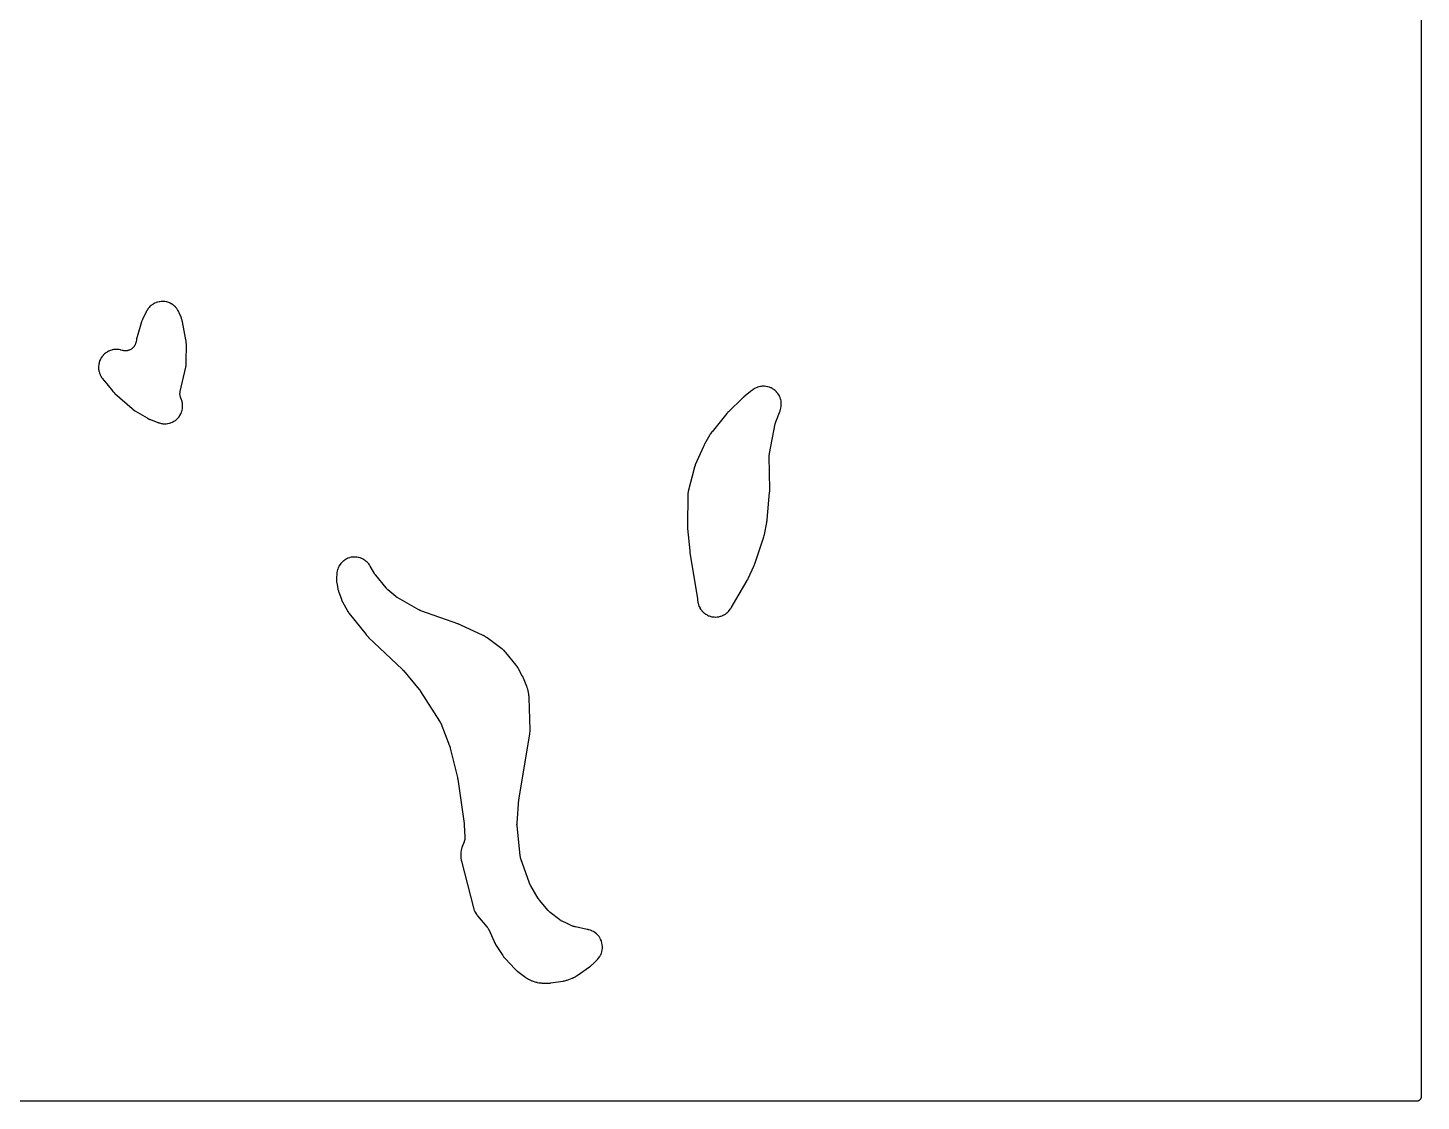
# Model space of a CAD drawing. Header units: millimetres. Extents: x 0 to 300, y 0 to 300.
# Drawn here: x 105.2 to 300.1, y -0.1 to 150 of the extents above; entities that cross this region are included whole.
import ezdxf

# ---------------------------------------------------------------- set-up
doc = ezdxf.new("R2010")
doc.units = ezdxf.units.MM
doc.layers.add('CUT', color=7, linetype='CONTINUOUS')

msp = doc.modelspace()

# ---------------------------------------------------------------- linework, layer by layer
at = {"layer": 'CUT'}
msp.add_lwpolyline([(300.0625, 298.5625), (300.0625, 1.4375), (300.0625, 0.5522), (300.0589, 0.4788), (300.0503, 0.4206), (300.036, 0.3635), (300.0162, 0.3082), (299.991, 0.255), (299.9608, 0.2046), (299.9257, 0.1573), (299.8863, 0.1137), (299.8427, 0.0743), (299.7954, 0.0392), (299.745, 0.009), (299.6918, -0.0162), (299.6365, -0.036), (299.5794, -0.0503), (299.5212, -0.0589), (299.4478, -0.0625), (298.5625, -0.0625), (1.4375, -0.0625)], dxfattribs=at)
for points in [[(115.151, 101.991), (115.1646, 101.9341), (115.2164, 101.7565), (115.2356, 101.7011), (115.3044, 101.5294), (115.3288, 101.4762), (115.4153, 101.3097), (115.4294, 101.2841), (115.4582, 101.2347), (115.4657, 101.2222), (115.5156, 101.1412), (115.5234, 101.1288), (115.5518, 101.0851), (115.5615, 101.0706), (115.6263, 100.9771), (115.6365, 100.9628), (115.7212, 100.8478), (115.7318, 100.8339), (115.8019, 100.7443), (115.8129, 100.7306), (117.0555, 99.2351), (117.0624, 99.2269), (117.1113, 99.1701), (117.1187, 99.1617), (117.1515, 99.125), (117.1676, 99.1077), (117.2704, 99.0016), (117.2865, 98.9855), (117.3151, 98.9581), (117.3229, 98.9508), (117.3774, 98.9005), (117.3863, 98.8924), (119.7933, 96.7575), (119.8042, 96.748), (119.8762, 96.6873), (119.8873, 96.6781), (119.9314, 96.6426), (119.9545, 96.625), (120.1067, 96.5143), (120.1305, 96.4978), (120.1778, 96.4667), (120.1901, 96.4589), (120.27, 96.4092), (120.2824, 96.4017), (121.8936, 95.4526), (121.9043, 95.4465), (121.9737, 95.4075), (121.9844, 95.4016), (122.0266, 95.379), (122.0485, 95.3679), (122.1917, 95.2986), (122.214, 95.2884), (122.2579, 95.2693), (122.2692, 95.2645), (122.3428, 95.2343), (122.3542, 95.2298), (123.3997, 94.8255), (123.4133, 94.8204), (123.502, 94.7885), (123.5157, 94.7838), (123.5694, 94.766), (123.5972, 94.7575), (123.7762, 94.7075), (123.8327, 94.6946), (124.0132, 94.6626), (124.0707, 94.6552), (124.2535, 94.6408), (124.3114, 94.639), (124.4947, 94.6422), (124.5525, 94.6461), (124.7347, 94.667), (124.7919, 94.6764), (124.9711, 94.7148), (125.0272, 94.7297), (125.2019, 94.7852), (125.2562, 94.8054), (125.4247, 94.8775), (125.4769, 94.9029), (125.6377, 94.9909), (125.6871, 95.0212), (125.8386, 95.1244), (125.8849, 95.1593), (126.0258, 95.2766), (126.0685, 95.3158), (126.1974, 95.4462), (126.2361, 95.4893), (126.3518, 95.6315), (126.3862, 95.6782), (126.4876, 95.8309), (126.5173, 95.8807), (126.6036, 96.0424), (126.6283, 96.0949), (126.6985, 96.2642), (126.7181, 96.3188), (126.7717, 96.4941), (126.7859, 96.5503), (126.8222, 96.73), (126.831, 96.7873), (126.8498, 96.9696), (126.853, 97.0275), (126.8542, 97.2108), (126.8517, 97.2688), (126.8352, 97.4513), (126.8272, 97.5088), (126.7931, 97.6889), (126.7796, 97.7453), (126.7283, 97.9213), (126.7094, 97.9761), (126.6404, 98.1486), (126.6289, 98.1753), (126.6265, 98.1807), (126.6226, 98.1892), (126.6178, 98.2001), (126.5964, 98.2527), (126.5669, 98.3321), (126.5387, 98.4224), (126.5231, 98.4835), (126.5046, 98.5763), (126.4955, 98.6386), (126.4868, 98.7328), (126.4843, 98.7958), (126.4855, 98.8904), (126.4897, 98.9533), (126.5008, 99.0473), (126.5156, 99.1327), (126.5249, 99.1791), (127.2919, 102.5531), (127.2953, 102.5694), (127.3163, 102.6754), (127.3193, 102.6917), (127.3302, 102.7557), (127.3349, 102.7886), (127.3591, 103.0032), (127.362, 103.0364), (127.3657, 103.1011), (127.3664, 103.1177), (127.3696, 103.2257), (127.3698, 103.2424), (127.3744, 105.7596), (127.3743, 105.774), (127.3722, 105.8677), (127.3717, 105.8821), (127.3691, 105.9383), (127.3671, 105.9671), (127.3494, 106.1535), (127.346, 106.1821), (127.338, 106.2379), (127.3358, 106.2521), (127.3203, 106.3445), (127.3178, 106.3587), (126.8276, 108.9018), (126.8244, 108.9176), (126.8018, 109.02), (126.7981, 109.0357), (126.7828, 109.0968), (126.7742, 109.1279), (126.7127, 109.3283), (126.7024, 109.3589), (126.6807, 109.418), (126.6749, 109.433), (126.6361, 109.5305), (126.63, 109.5454), (126.3576, 110.1797), (126.3516, 110.1932), (126.3114, 110.2808), (126.3051, 110.2942), (126.2796, 110.3462), (126.266, 110.3725), (126.1741, 110.5389), (126.1429, 110.5893), (126.0366, 110.7437), (126.0006, 110.7908), (125.8796, 110.9339), (125.8391, 110.9772), (125.7045, 111.1076), (125.66, 111.1467), (125.5132, 111.2633), (125.465, 111.2978), (125.3074, 111.3993), (125.256, 111.4289), (125.0892, 111.5143), (125.0351, 111.5387), (124.8607, 111.6072), (124.8045, 111.6262), (124.6242, 111.6772), (124.5664, 111.6905), (124.3819, 111.7234), (124.3231, 111.7309), (124.1362, 111.7455), (124.077, 111.7472), (123.8896, 111.7433), (123.8304, 111.7391), (123.6444, 111.7167), (123.5859, 111.7067), (123.403, 111.6661), (123.3458, 111.6504), (123.1677, 111.5919), (123.1124, 111.5706), (122.941, 111.4948), (122.888, 111.4682), (122.7249, 111.3758), (122.6748, 111.3441), (122.5216, 111.2361), (122.4749, 111.1996), (122.3332, 111.077), (122.2903, 111.036), (122.1613, 110.9001), (122.1227, 110.8551), (122.0077, 110.707), (121.9737, 110.6585), (121.8726, 110.4976), (121.8574, 110.4721), (121.8291, 110.4216), (121.822, 110.4086), (121.7768, 110.3235), (121.7701, 110.3103), (121.3145, 109.3966), (121.3089, 109.385), (121.2733, 109.3096), (121.268, 109.298), (121.2476, 109.2522), (121.2376, 109.2286), (121.1763, 109.0736), (121.1673, 109.0496), (121.1509, 109.0022), (121.1468, 108.99), (121.1212, 108.9107), (121.1174, 108.8985), (120.4863, 106.7949), (120.4816, 106.7782), (120.4523, 106.6694), (120.4481, 106.6526), (120.4153, 106.515), (120.4116, 106.4981), (120.3886, 106.3878), (120.3854, 106.3708), (120.336, 106.0928), (120.3271, 106.049), (120.3088, 105.9693), (120.2845, 105.8834), (120.2656, 105.8271), (120.2329, 105.744), (120.2085, 105.6898), (120.1678, 105.6104), (120.1381, 105.5589), (120.0897, 105.4839), (120.055, 105.4356), (119.9995, 105.3657), (119.9602, 105.3211), (119.898, 105.2571), (119.8545, 105.2166), (119.7862, 105.1591), (119.7389, 105.1231), (119.6653, 105.0726), (119.6147, 105.0415), (119.5364, 104.9985), (119.483, 104.9726), (119.4008, 104.9376), (119.3451, 104.9171), (119.2599, 104.8904), (119.2023, 104.8755), (119.1149, 104.8574), (119.0562, 104.8483), (118.9674, 104.839), (118.9081, 104.8357), (118.8188, 104.8352), (118.7594, 104.8378), (118.6706, 104.8462), (118.6117, 104.8547), (118.5241, 104.8718), (118.4447, 104.8914), (118.4017, 104.9032), (118.2155, 104.9592), (118.1587, 104.9733), (117.9772, 105.0091), (117.9193, 105.0176), (117.7351, 105.0356), (117.6766, 105.0384), (117.4916, 105.0383), (117.4332, 105.0354), (117.249, 105.0173), (117.1911, 105.0087), (117.0096, 104.9727), (116.9528, 104.9586), (116.7757, 104.9051), (116.7206, 104.8855), (116.5495, 104.815), (116.4966, 104.7901), (116.3332, 104.7032), (116.2829, 104.6733), (116.1287, 104.571), (116.0816, 104.5363), (115.9381, 104.4194), (115.8946, 104.3803), (115.7632, 104.25), (115.7237, 104.2068), (115.6057, 104.0643), (115.5706, 104.0175), (115.4669, 103.8642), (115.4366, 103.8142), (115.3484, 103.6515), (115.323, 103.5988), (115.2511, 103.4283), (115.231, 103.3734), (115.176, 103.1967), (115.1613, 103.14), (115.1238, 102.9588), (115.1148, 102.901), (115.0951, 102.717), (115.0917, 102.6586), (115.0901, 102.4736), (115.0924, 102.4151), (115.1088, 102.2308), (115.1168, 102.1728)], [(198.8808, 69.9135), (198.8896, 69.8364), (198.8937, 69.8068), (198.9244, 69.6214), (198.9368, 69.564), (198.9848, 69.3848), (199.0027, 69.3289), (199.068, 69.1551), (199.0914, 69.1013), (199.1733, 68.9348), (199.2018, 68.8834), (199.2997, 68.7257), (199.333, 68.6774), (199.4458, 68.53), (199.4837, 68.4852), (199.6104, 68.3496), (199.6525, 68.3087), (199.7918, 68.186), (199.8377, 68.1494), (199.9884, 68.041), (200.0376, 68.0091), (200.1981, 67.9159), (200.2503, 67.8889), (200.4191, 67.8119), (200.4736, 67.7902), (200.6492, 67.73), (200.7056, 67.7137), (200.8862, 67.6709), (200.9439, 67.6602), (201.1279, 67.6353), (201.1863, 67.6303), (201.3718, 67.6235), (201.4305, 67.6242), (201.6158, 67.6356), (201.6741, 67.6421), (201.8574, 67.6715), (201.9148, 67.6836), (202.0943, 67.7308), (202.1503, 67.7484), (202.3243, 67.8129), (202.3783, 67.836), (202.5452, 67.9172), (202.5966, 67.9454), (202.7548, 68.0425), (202.8033, 68.0757), (202.9512, 68.1878), (202.9962, 68.2255), (203.1324, 68.3515), (203.1735, 68.3934), (203.2968, 68.5321), (203.3336, 68.5779), (203.4443, 68.7301), (203.4609, 68.7542), (203.4923, 68.8022), (203.5002, 68.8146), (203.5505, 68.8957), (203.5581, 68.9082), (205.812, 72.7486), (205.8199, 72.7624), (205.8701, 72.8534), (205.8776, 72.8675), (205.9375, 72.9833), (205.9447, 72.9976), (205.9899, 73.091), (205.9967, 73.1055), (206.7287, 74.7264), (206.7346, 74.7399), (206.7719, 74.8282), (206.7775, 74.8419), (206.8216, 74.9538), (206.8268, 74.9676), (206.8597, 75.0576), (206.8646, 75.0715), (208.0908, 78.7001), (208.0968, 78.7188), (208.1336, 78.8408), (208.139, 78.8596), (208.1802, 79.014), (208.1849, 79.0331), (208.2137, 79.1572), (208.2178, 79.1763), (208.5491, 80.8518), (208.5519, 80.8673), (208.569, 80.9676), (208.5715, 80.9831), (208.5897, 81.1096), (208.5917, 81.1252), (208.6036, 81.2263), (208.6052, 81.2419), (208.9512, 85.0452), (208.9525, 85.0611), (208.9591, 85.1647), (208.9599, 85.1806), (208.9648, 85.3108), (208.9652, 85.3268), (208.9663, 85.4306), (208.9663, 85.4466), (208.8931, 90.0971), (208.893, 90.1087), (208.8929, 90.1245), (208.894, 90.1713), (208.8978, 90.2492), (208.9002, 90.2836), (208.9039, 90.3178), (208.9138, 90.3952), (208.9209, 90.4414), (208.9237, 90.4569), (208.9259, 90.4684), (209.7327, 94.6158), (209.7346, 94.6253), (209.7376, 94.6399), (209.7429, 94.664), (209.7504, 94.6962), (209.7576, 94.7247), (209.7636, 94.7472), (209.7672, 94.76), (209.7685, 94.7648), (209.7769, 94.7924), (209.7965, 94.8535), (209.809, 94.8899), (209.8134, 94.9021), (209.8168, 94.9111), (210.4028, 96.4533), (210.4078, 96.467), (210.4393, 96.5561), (210.4439, 96.5699), (210.4615, 96.6239), (210.4698, 96.6517), (210.5189, 96.8316), (210.5314, 96.8883), (210.5624, 97.0695), (210.5694, 97.1273), (210.5827, 97.3106), (210.584, 97.3688), (210.5795, 97.5525), (210.5753, 97.6105), (210.5529, 97.793), (210.5431, 97.8503), (210.5032, 98.0298), (210.4879, 98.0859), (210.4308, 98.2606), (210.4101, 98.315), (210.3364, 98.4834), (210.3106, 98.5355), (210.2209, 98.696), (210.1901, 98.7453), (210.0854, 98.8964), (210.05, 98.9425), (209.9311, 99.0827), (209.8913, 99.1252), (209.7594, 99.2532), (209.7158, 99.2916), (209.5721, 99.4063), (209.525, 99.4403), (209.3708, 99.5406), (209.3206, 99.5699), (209.1575, 99.6547), (209.1047, 99.679), (208.9342, 99.7477), (208.8792, 99.7667), (208.7028, 99.8186), (208.6463, 99.8322), (208.4658, 99.8667), (208.4082, 99.8749), (208.2251, 99.8917), (208.167, 99.8943), (207.9832, 99.8933), (207.9251, 99.8902), (207.7422, 99.8715), (207.6847, 99.8628), (207.5045, 99.8264), (207.4482, 99.8122), (207.2723, 99.7585), (207.2176, 99.7389), (207.0478, 99.6685), (206.9952, 99.6437), (206.833, 99.5572), (206.783, 99.5274), (206.6278, 99.4242), (206.604, 99.4075), (206.5583, 99.3738), (206.5467, 99.365), (206.472, 99.3071), (206.4606, 99.2981), (205.3603, 98.4014), (205.3509, 98.3936), (205.29, 98.3419), (205.2807, 98.3338), (205.2056, 98.2673), (205.1965, 98.2591), (205.1378, 98.2049), (205.1288, 98.1965), (203.2863, 96.4252), (203.2734, 96.4124), (203.1907, 96.3279), (203.1781, 96.3147), (203.0776, 96.2056), (203.0655, 96.192), (202.9881, 96.1027), (202.9764, 96.0888), (200.8942, 93.534), (200.8863, 93.524), (200.8356, 93.4591), (200.8279, 93.449), (200.7983, 93.4093), (200.7835, 93.3887), (200.6906, 93.2527), (200.6768, 93.2315), (200.6506, 93.1895), (200.644, 93.1786), (200.602, 93.1078), (200.5956, 93.0968), (199.8543, 91.7864), (199.8471, 91.7732), (199.8012, 91.6873), (199.7944, 91.674), (199.7395, 91.5647), (199.733, 91.5512), (199.6915, 91.463), (199.6853, 91.4494), (198.5546, 88.8823), (198.5498, 88.871), (198.5191, 88.7974), (198.5145, 88.7861), (198.497, 88.7414), (198.4885, 88.7184), (198.4364, 88.5678), (198.4289, 88.5445), (198.4151, 88.4986), (198.4117, 88.4868), (198.3903, 88.41), (198.3871, 88.3982), (197.6112, 85.3769), (197.6071, 85.3598), (197.582, 85.2486), (197.5784, 85.2315), (197.5653, 85.1643), (197.5596, 85.1297), (197.529, 84.904), (197.5253, 84.8691), (197.5202, 84.8009), (197.5191, 84.7834), (197.5138, 84.6696), (197.5132, 84.652), (197.4394, 80.4355), (197.4394, 80.4175), (197.4408, 80.3005), (197.4413, 80.2825), (197.4476, 80.1357), (197.4486, 80.1178), (197.4571, 80.0011), (197.4587, 79.9831), (197.7797, 76.8634), (197.7806, 76.8554), (197.7871, 76.7997), (197.7882, 76.7912), (197.7972, 76.7219), (197.7984, 76.7135), (197.8063, 76.6589), (197.8077, 76.65), (198.8522, 70.1602), (198.8543, 70.1463), (198.859, 70.1139), (198.8609, 70.1), (198.8631, 70.083), (198.8648, 70.0691), (198.8685, 70.0365), (198.87, 70.0225), (198.8721, 70.0004), (198.8723, 69.998), (198.8725, 69.9963), (198.8797, 69.9229)], [(148.3934, 72.5142), (148.3952, 72.502), (148.4078, 72.4222), (148.4098, 72.4099), (148.5509, 71.623), (148.5533, 71.6103), (148.5699, 71.5278), (148.5726, 71.5151), (148.5837, 71.4657), (148.5899, 71.4405), (148.6338, 71.278), (148.6411, 71.2532), (148.6564, 71.2049), (148.6604, 71.1926), (148.6876, 71.1129), (148.6919, 71.1007), (149.0551, 70.1062), (149.0588, 70.0962), (149.0857, 70.0265), (149.0898, 70.0161), (149.1082, 69.9708), (149.1175, 69.9491), (149.1783, 69.8152), (149.188, 69.7947), (149.2056, 69.7595), (149.2105, 69.75), (149.2447, 69.6846), (149.2503, 69.674), (149.8526, 68.575), (149.859, 68.5637), (149.9007, 68.4914), (149.9072, 68.4803), (149.9332, 68.4373), (149.947, 68.4156), (150.0396, 68.2766), (150.0543, 68.2555), (150.0839, 68.2149), (150.0915, 68.2046), (150.1422, 68.1381), (150.1501, 68.128), (152.5137, 65.1621), (152.5271, 65.146), (152.6155, 65.0426), (152.6294, 65.027), (152.7448, 64.9013), (152.7592, 64.8861), (152.8546, 64.7891), (152.8696, 64.7745), (157.5352, 60.3546), (157.5446, 60.3456), (157.5664, 60.3243), (157.5757, 60.3152), (157.5869, 60.3039), (157.596, 60.2946), (157.6172, 60.2727), (157.6262, 60.2633), (157.642, 60.2464), (157.6509, 60.2369), (157.6714, 60.2144), (157.6801, 60.2047), (157.6907, 60.1928), (157.6993, 60.183), (157.7192, 60.1599), (157.7276, 60.1499), (159.9563, 57.4849), (159.9656, 57.4736), (159.9871, 57.4471), (159.9962, 57.4356), (160.0072, 57.4215), (160.0161, 57.4099), (160.0367, 57.3827), (160.0455, 57.371), (160.0608, 57.3501), (160.0693, 57.3382), (160.089, 57.3103), (160.0974, 57.2982), (160.1074, 57.2835), (160.1156, 57.2713), (160.1344, 57.2428), (160.1423, 57.2305), (162.7819, 53.079), (162.7877, 53.0699), (162.7971, 53.0547), (162.8188, 53.0177), (162.8541, 52.9541), (162.8692, 52.9256), (162.8708, 52.9226), (162.8849, 52.8936), (162.9155, 52.8276), (162.9327, 52.7883), (162.9394, 52.7717), (162.9434, 52.7618), (164.1846, 49.6121), (164.1902, 49.5976), (164.2029, 49.5636), (164.2082, 49.549), (164.2146, 49.5311), (164.2196, 49.5165), (164.2312, 49.4821), (164.236, 49.4673), (164.2443, 49.4411), (164.2488, 49.4262), (164.2592, 49.3914), (164.2635, 49.3765), (164.2686, 49.3582), (164.2726, 49.3432), (164.2817, 49.3081), (164.2855, 49.293), (165.2836, 45.1642), (165.286, 45.1537), (165.2917, 45.1291), (165.294, 45.1186), (165.2968, 45.1057), (165.299, 45.0951), (165.3041, 45.0705), (165.3061, 45.0599), (165.3097, 45.0411), (165.3117, 45.0305), (165.3162, 45.0057), (165.318, 44.995), (165.3202, 44.982), (165.3219, 44.9714), (165.3257, 44.9465), (165.3273, 44.9358), (166.2061, 38.7537), (166.2074, 38.7442), (166.2103, 38.7218), (166.2115, 38.7123), (166.2129, 38.7006), (166.214, 38.691), (166.2165, 38.6686), (166.2175, 38.659), (166.2191, 38.642), (166.22, 38.6324), (166.222, 38.6099), (166.2228, 38.6003), (166.2237, 38.5886), (166.2244, 38.579), (166.2259, 38.5565), (166.2265, 38.5469), (166.3211, 36.8409), (166.3217, 36.8293), (166.3224, 36.813), (166.3231, 36.7607), (166.322, 36.6893), (166.3171, 36.6082), (166.3113, 36.5544), (166.2991, 36.474), (166.2886, 36.421), (166.2691, 36.342), (166.2489, 36.2736), (166.2327, 36.2239), (166.2272, 36.2085), (166.2232, 36.1976), (165.9235, 35.3955), (165.9188, 35.3826), (165.8897, 35.2988), (165.8853, 35.2859), (165.869, 35.2352), (165.8612, 35.209), (165.8151, 35.0402), (165.8031, 34.987), (165.773, 34.817), (165.7659, 34.7629), (165.7511, 34.5885), (165.7494, 34.5613), (165.7473, 34.508), (165.747, 34.4944), (165.7455, 34.4057), (165.7454, 34.392), (165.7465, 34.222), (165.7467, 34.2097), (165.7489, 34.1297), (165.7493, 34.1174), (165.7516, 34.0693), (165.7533, 34.0447), (165.7673, 33.8875), (165.7736, 33.8386), (165.8004, 33.683), (165.8051, 33.6589), (165.8152, 33.6118), (165.8179, 33.5998), (165.8363, 33.5219), (165.8393, 33.5099), (167.5341, 26.9467), (167.5376, 26.9337), (167.5615, 26.8492), (167.5653, 26.8362), (167.5808, 26.7857), (167.5893, 26.7601), (167.6475, 26.5969), (167.668, 26.5469), (167.7397, 26.3917), (167.7645, 26.3438), (167.8499, 26.1957), (167.879, 26.1501), (167.9787, 26.0085), (167.9947, 25.9867), (168.027, 25.9449), (168.0354, 25.9343), (168.0907, 25.8661), (168.0993, 25.8557), (169.4131, 24.306), (169.4198, 24.298), (169.4309, 24.2847), (169.4567, 24.252), (169.4895, 24.2084), (169.5309, 24.1485), (169.57, 24.0868), (169.6064, 24.0237), (169.6318, 23.9754), (169.6503, 23.9381), (169.6576, 23.9224), (169.6619, 23.913), (170.4099, 22.2631), (170.4143, 22.2536), (170.4454, 22.188), (170.4502, 22.1782), (170.4714, 22.1356), (170.482, 22.1152), (170.5505, 21.9896), (170.5614, 21.9704), (170.581, 21.9374), (170.5864, 21.9285), (170.6242, 21.8674), (170.6304, 21.8575), (171.6383, 20.2949), (171.6458, 20.2836), (171.6952, 20.2107), (171.7029, 20.1996), (171.7336, 20.1565), (171.7498, 20.1347), (171.8582, 19.996), (171.8754, 19.975), (171.9098, 19.9348), (171.9188, 19.9246), (171.9776, 19.8591), (171.9867, 19.8491), (173.3317, 18.4158), (173.3409, 18.4062), (173.4011, 18.3448), (173.4105, 18.3354), (173.4475, 18.2993), (173.4669, 18.2812), (173.5952, 18.1667), (173.6153, 18.1495), (173.6554, 18.1168), (173.6657, 18.1085), (173.7335, 18.0556), (173.7441, 18.0476), (174.872, 17.2066), (174.8853, 17.197), (174.9722, 17.1357), (174.9858, 17.1265), (175.039, 17.0912), (175.0667, 17.0738), (175.2475, 16.9675), (175.3057, 16.9375), (175.4969, 16.8515), (175.5272, 16.8389), (175.5868, 16.8159), (175.6021, 16.8103), (175.7024, 16.7747), (175.7179, 16.7695), (176.27, 16.5906), (176.2839, 16.5863), (176.3742, 16.5594), (176.3882, 16.5555), (176.4428, 16.5406), (176.471, 16.5337), (176.6525, 16.4938), (176.7096, 16.4841), (176.8942, 16.4619), (176.923, 16.4591), (176.9795, 16.455), (176.994, 16.4542), (177.0881, 16.4497), (177.1026, 16.4492), (177.8271, 16.4323), (177.8401, 16.4322), (177.9244, 16.432), (177.9373, 16.4322), (177.988, 16.4332), (178.0139, 16.4343), (178.1821, 16.4449), (178.2079, 16.4471), (178.2583, 16.4525), (178.2712, 16.454), (178.3548, 16.4648), (178.3676, 16.4666), (180.0361, 16.7182), (180.0509, 16.7206), (180.1469, 16.7375), (180.1616, 16.7403), (180.219, 16.7519), (180.2482, 16.7586), (180.437, 16.8067), (180.4659, 16.8149), (180.5219, 16.8322), (180.5361, 16.8368), (180.6285, 16.8679), (180.6427, 16.8728), (181.3433, 17.1283), (181.3559, 17.1331), (181.4379, 17.1651), (181.4505, 17.1702), (181.4993, 17.1905), (181.5241, 17.2015), (181.6812, 17.2754), (181.7291, 17.3007), (181.8789, 17.3885), (181.9019, 17.4027), (181.9463, 17.4315), (181.9576, 17.439), (182.0304, 17.4886), (182.0415, 17.4963), (183.7536, 18.7201), (183.7701, 18.7323), (183.8763, 18.8138), (183.8924, 18.8266), (184.0219, 18.9333), (184.0376, 18.9467), (184.1378, 19.0353), (184.153, 19.0492), (184.7431, 19.6076), (184.7539, 19.618), (184.8232, 19.687), (184.8337, 19.6977), (184.8743, 19.7401), (184.8945, 19.7624), (185.0205, 19.9081), (185.0575, 19.9555), (185.1667, 20.111), (185.1988, 20.1619), (185.2919, 20.3275), (185.3187, 20.3813), (185.3948, 20.5554), (185.4161, 20.6116), (185.4744, 20.7925), (185.49, 20.8506), (185.5299, 21.0363), (185.5395, 21.0957), (185.5607, 21.2845), (185.5643, 21.3445), (185.5665, 21.5345), (185.5641, 21.5946), (185.5472, 21.7839), (185.5389, 21.8434), (185.5031, 22.03), (185.4889, 22.0884), (185.4346, 22.2705), (185.4146, 22.3272), (185.3424, 22.503), (185.3168, 22.5574), (185.2274, 22.7251), (185.1964, 22.7766), (185.0907, 22.9345), (185.0548, 22.9827), (184.9337, 23.1292), (184.8932, 23.1736), (184.7581, 23.3072), (184.7133, 23.3473), (184.5655, 23.4668), (184.517, 23.5022), (184.358, 23.6063), (184.3061, 23.6366), (184.1375, 23.7243), (184.0828, 23.7493), (183.9063, 23.8197), (183.8494, 23.8391), (183.6642, 23.8921), (183.6351, 23.8997), (183.578, 23.913), (183.5633, 23.9162), (183.4547, 23.9387), (183.4494, 23.9398), (183.4297, 23.9436), (183.4176, 23.9461), (181.7795, 24.2927), (181.7684, 24.2951), (181.7681, 24.2951), (181.7673, 24.2953), (181.747, 24.2999), (181.6984, 24.3123), (181.6168, 24.3356), (181.5809, 24.3467), (181.5772, 24.3479), (181.5417, 24.3605), (181.4624, 24.3905), (181.416, 24.4096), (181.397, 24.418), (181.3856, 24.4232), (180.7103, 24.7339), (180.705, 24.7363), (180.6928, 24.742), (180.6876, 24.7445), (180.6289, 24.7725), (180.6212, 24.776), (179.9548, 25.0816), (179.943, 25.0871), (179.9251, 25.0957), (179.8803, 25.1186), (179.8072, 25.1585), (179.7749, 25.1771), (179.7735, 25.1779), (179.7716, 25.1791), (179.7494, 25.193), (179.7401, 25.1989), (179.6698, 25.2453), (179.6291, 25.2737), (179.6173, 25.2825), (179.6126, 25.286), (179.6027, 25.2935), (178.2729, 26.3089), (178.2631, 26.3165), (178.2471, 26.3291), (178.2093, 26.3605), (178.1468, 26.4153), (178.1196, 26.4402), (178.1168, 26.4428), (178.0907, 26.4688), (178.0328, 26.5286), (177.9997, 26.5649), (177.9863, 26.5803), (177.9783, 26.5896), (176.7712, 28.0221), (176.7652, 28.0292), (176.7554, 28.0411), (176.7323, 28.0703), (176.6943, 28.1205), (176.6778, 28.1429), (176.6761, 28.1454), (176.6603, 28.1683), (176.6254, 28.2207), (176.6055, 28.2521), (176.5975, 28.2653), (176.5927, 28.2733), (175.5318, 30.0631), (175.5263, 30.0725), (175.5173, 30.0882), (175.4964, 30.1264), (175.4627, 30.192), (175.4483, 30.2213), (175.4469, 30.2244), (175.4336, 30.2543), (175.4047, 30.3221), (175.3886, 30.3626), (175.3824, 30.3795), (175.3787, 30.3898), (174.1534, 33.8366), (174.149, 33.8493), (174.1419, 33.8704), (174.1262, 33.9217), (174.1022, 34.0094), (174.0924, 34.0484), (174.0915, 34.0525), (174.0835, 34.0919), (174.0675, 34.1814), (174.0596, 34.2345), (174.057, 34.2566), (174.0555, 34.27), (173.625, 38.4391), (173.624, 38.4495), (173.6224, 38.4666), (173.6196, 38.5079), (173.6164, 38.578), (173.6156, 38.6091), (173.6155, 38.6124), (173.6157, 38.6435), (173.6174, 38.7136), (173.6193, 38.755), (173.6205, 38.7722), (173.6213, 38.7825), (173.8945, 42.1371), (173.8954, 42.1465), (173.8974, 42.1684), (173.8983, 42.1778), (173.8995, 42.1892), (173.9005, 42.1986), (173.9029, 42.2204), (173.904, 42.2298), (173.9061, 42.2464), (173.9073, 42.2557), (173.9102, 42.2775), (173.9115, 42.2869), (173.9132, 42.2982), (173.9146, 42.3076), (173.918, 42.3293), (173.9195, 42.3386), (175.4012, 51.2341), (175.4034, 51.2485), (175.4167, 51.3423), (175.4185, 51.3568), (175.4252, 51.4133), (175.4278, 51.4423), (175.4407, 51.6312), (175.442, 51.6603), (175.4431, 51.7172), (175.4432, 51.7318), (175.4427, 51.8265), (175.4424, 51.8411), (175.3113, 56.3197), (175.3108, 56.3317), (175.3069, 56.41), (175.3062, 56.422), (175.3029, 56.469), (175.3008, 56.493), (175.2837, 56.6486), (175.2806, 56.6725), (175.2735, 56.7191), (175.2716, 56.731), (175.2584, 56.8081), (175.2562, 56.82), (175.1598, 57.3212), (175.1569, 57.3356), (175.1366, 57.4287), (175.1333, 57.443), (175.1198, 57.4986), (175.1122, 57.5269), (175.0582, 57.7095), (175.0492, 57.7374), (175.0303, 57.7914), (175.0252, 57.8052), (174.9916, 57.8943), (174.9863, 57.9079), (174.5194, 59.0587), (174.5133, 59.0732), (174.4725, 59.1668), (174.466, 59.1811), (174.4117, 59.2971), (174.4049, 59.3113), (174.3592, 59.4026), (174.352, 59.4165), (173.8358, 60.384), (173.8288, 60.3968), (173.782, 60.4795), (173.7747, 60.4922), (173.7454, 60.5412), (173.7298, 60.5659), (173.6244, 60.724), (173.6076, 60.748), (173.5737, 60.7939), (173.5648, 60.8056), (173.5065, 60.8806), (173.4974, 60.892), (172.0393, 62.6764), (172.0314, 62.686), (171.9788, 62.7476), (171.9707, 62.757), (171.9383, 62.7934), (171.9214, 62.8116), (171.8104, 62.9265), (171.7743, 62.9609), (171.6542, 63.0661), (171.6351, 63.0822), (171.5972, 63.1127), (171.5874, 63.1204), (171.5233, 63.1699), (171.5134, 63.1774), (169.4468, 64.7049), (169.4345, 64.7138), (169.3539, 64.7702), (169.3414, 64.7788), (169.2922, 64.8114), (169.2666, 64.8275), (169.0975, 64.9279), (169.0711, 64.9427), (169.0188, 64.9702), (169.0053, 64.9771), (168.9172, 65.0208), (168.9035, 65.0273), (165.7837, 66.4759), (165.7713, 66.4815), (165.6903, 66.5169), (165.6778, 66.5222), (165.5751, 66.5643), (165.5625, 66.5693), (165.4799, 66.601), (165.4672, 66.6058), (160.1899, 68.4964), (160.1807, 68.4997), (160.1655, 68.5054), (160.129, 68.5198), (160.0679, 68.5455), (160.041, 68.5573), (160.0382, 68.5587), (160.0117, 68.5714), (159.9524, 68.601), (159.9178, 68.6193), (159.9035, 68.6272), (159.895, 68.632), (156.9354, 70.3189), (156.927, 70.3238), (156.9129, 70.332), (156.8796, 70.3525), (156.8239, 70.3884), (156.7994, 70.4047), (156.7969, 70.4065), (156.773, 70.4236), (156.7198, 70.463), (156.6888, 70.487), (156.6762, 70.4972), (156.6686, 70.5034), (155.5588, 71.4231), (155.5503, 71.4303), (155.5363, 71.4422), (155.5032, 71.4717), (155.4484, 71.5232), (155.4245, 71.5464), (155.4221, 71.5489), (155.3991, 71.573), (155.3483, 71.6283), (155.319, 71.6617), (155.3073, 71.6759), (155.3002, 71.6844), (153.8553, 73.4656), (153.8508, 73.4711), (153.8405, 73.4841), (153.836, 73.4897), (153.8342, 73.4921), (153.8173, 73.5143), (153.7787, 73.5667), (153.7655, 73.5852), (153.7459, 73.6147), (153.7026, 73.683), (153.6845, 73.7129), (153.0986, 74.7217), (153.0911, 74.7342), (153.0414, 74.8151), (153.0336, 74.8275), (153.0024, 74.8757), (152.9858, 74.8999), (152.876, 75.0526), (152.8394, 75.0985), (152.7168, 75.2378), (152.6759, 75.2799), (152.5403, 75.4066), (152.4955, 75.4445), (152.3482, 75.5573), (152.2999, 75.5907), (152.1422, 75.6885), (152.0909, 75.717), (151.9244, 75.799), (151.8706, 75.8223), (151.6969, 75.8877), (151.641, 75.9056), (151.4618, 75.9537), (151.4044, 75.9661), (151.2214, 75.9964), (151.163, 76.0032), (150.9779, 76.0154), (150.9192, 76.0165), (150.7337, 76.0106), (150.6752, 76.0059), (150.4912, 75.9819), (150.4335, 75.9715), (150.2527, 75.9297), (150.1962, 75.9137), (150.0204, 75.8544), (149.9658, 75.8329), (149.7966, 75.7567), (149.7443, 75.7301), (149.5833, 75.6377), (149.5339, 75.606), (149.3828, 75.4984), (149.3367, 75.4621), (149.1968, 75.3402), (149.1544, 75.2995), (149.0271, 75.1645), (148.989, 75.1199), (148.8754, 74.9731), (148.8418, 74.925), (148.7432, 74.7678), (148.7144, 74.7167), (148.6316, 74.5506), (148.608, 74.4969), (148.5418, 74.3235), (148.5236, 74.2677), (148.4746, 74.0888), (148.4619, 74.0315), (148.4303, 73.846), (148.426, 73.817), (148.4192, 73.7601), (148.4176, 73.7455), (148.4085, 73.6505), (148.4073, 73.6359), (148.3714, 73.1336), (148.3707, 73.1212), (148.3666, 73.0405), (148.3661, 73.0281), (148.3646, 72.9795), (148.3644, 72.9547), (148.3663, 72.7953), (148.3689, 72.7457), (148.3839, 72.5871), (148.3868, 72.5624)]]:
    msp.add_lwpolyline(points, close=True, dxfattribs=at)

doc.saveas('drawing.dxf')
